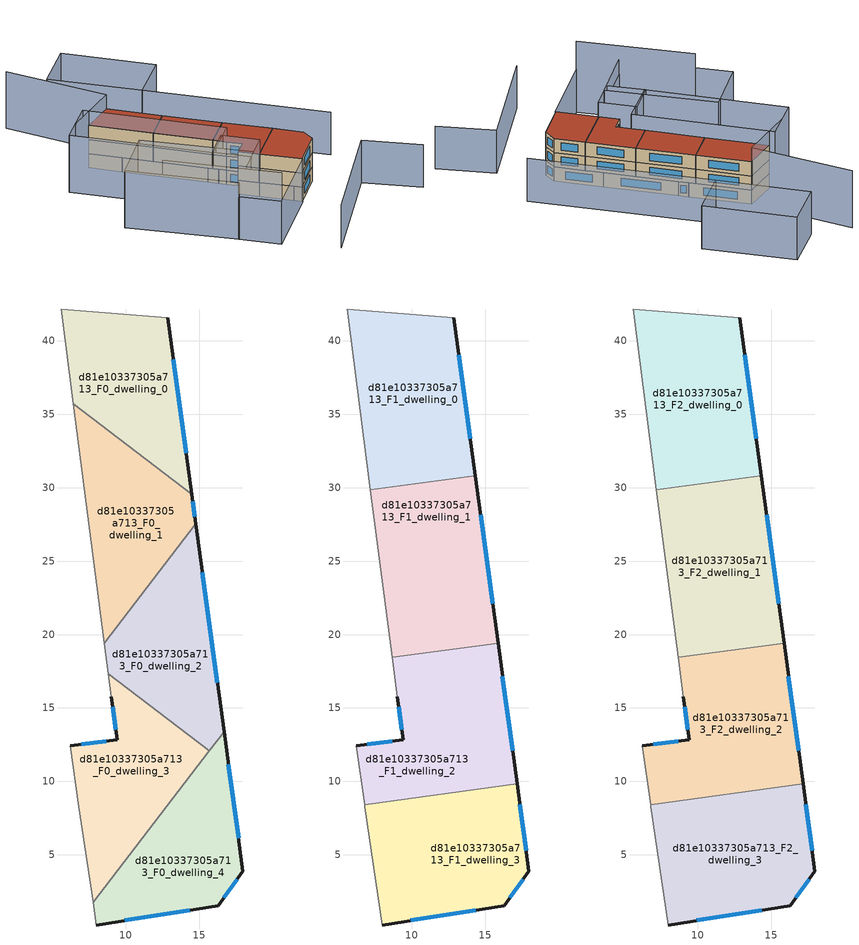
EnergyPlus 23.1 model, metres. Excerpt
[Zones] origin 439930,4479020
d81e10337305a713_F0_dwelling_0
 floor ground (EU_floor_Construction): 12.85,41.57 14.49,29.54 6.41,35.74 5.58,42.17 z0
 wall outside (EU_wall_Construction): 14.49,29.54 12.85,41.57 z0:3
 wall to d81e10337305a713_F0_dwelling_1 (EU_wall_Construction): 6.41,35.74 14.49,29.54 z0:3
 wall adiabatic (EU_wall_Construction): 12.85,41.57 5.58,42.17 6.41,35.74 z0:3
 window (EU_Window_Construction): 14.11,32.36 13.24,38.76 z0.7:2.3
d81e10337305a713_F0_dwelling_1
 floor ground (EU_floor_Construction): 14.49,29.54 14.76,27.54 8.53,19.41 6.41,35.74 z0
 wall outside (EU_wall_Construction): 14.76,27.54 14.49,29.54 z0:3
 wall to d81e10337305a713_F0_dwelling_2 (EU_wall_Construction): 8.53,19.41 14.76,27.54 z0:3
 wall adiabatic (EU_wall_Construction): 6.41,35.74 8.53,19.41 z0:3
 window (EU_Window_Construction): 14.7,28.01 14.55,29.07 z0.7:2.3
d81e10337305a713_F0_dwelling_2
 floor ground (EU_floor_Construction): 14.76,27.54 16.68,13.39 15.67,12.07 8.8,17.34 8.53,19.41 z0
 wall outside (EU_wall_Construction): 16.68,13.39 14.76,27.54 z0:3
 wall to d81e10337305a713_F0_dwelling_3 (EU_wall_Construction): 8.8,17.34 15.67,12.07 z0:3
 wall adiabatic (EU_wall_Construction): 8.53,19.41 8.8,17.34 z0:3
 wall to d81e10337305a713_F0_dwelling_4 (EU_wall_Construction): 15.67,12.07 16.68,13.39 z0:3
 window (EU_Window_Construction): 16.23,16.71 15.21,24.23 z0.7:2.3
d81e10337305a713_F0_dwelling_3
 floor ground (EU_floor_Construction): 15.67,12.07 7.76,1.75 6.79,8.28 6.22,12.42 9.41,12.85 9,15.76 8.8,17.34 z0
 wall outside (EU_wall_Construction): 9,15.76 9.41,12.85 6.22,12.42 z0:3
 wall adiabatic (EU_wall_Construction): 6.22,12.42 6.79,8.28 7.76,1.75 / 8.8,17.34 9,15.76 z0:3
 wall to d81e10337305a713_F0_dwelling_4 (EU_wall_Construction): 7.76,1.75 15.67,12.07 z0:3
 window (EU_Window_Construction): 8.66,12.75 6.97,12.52 / 9.1,15.08 9.32,13.53 z0.7:2.3
d81e10337305a713_F0_dwelling_4
 floor ground (EU_floor_Construction): 16.68,13.39 17.97,3.89 16.28,1.53 7.99,0.22 7.76,1.75 z0
 wall outside (EU_wall_Construction): 7.99,0.22 16.28,1.53 17.97,3.89 16.68,13.39 z0:3
 wall adiabatic (EU_wall_Construction): 7.76,1.75 7.99,0.22 z0:3
 window (EU_Window_Construction): 9.93,0.52 14.34,1.22 / 17.67,6.11 16.98,11.17 / 16.68,2.08 17.58,3.34 z0.7:2.3
d81e10337305a713_F1_dwelling_0
 floor to d81e10337305a713_F0_dwelling_0 (EU_floor_Construction): 12.85,41.57 14.31,30.83 13.04,30.66 6.41,35.73 5.58,42.17 z3
 floor to d81e10337305a713_F0_dwelling_1 (EU_floor_Construction): 13.04,30.66 7.17,29.86 6.41,35.73 z3
 wall outside (EU_wall_Construction): 14.31,30.83 12.85,41.57 z3:6
 wall to d81e10337305a713_F1_dwelling_1 (EU_wall_Construction): 7.17,29.86 14.31,30.83 z3:6
 wall adiabatic (EU_wall_Construction): 12.85,41.57 5.58,42.17 7.17,29.86 z3:6
 window (EU_Window_Construction): 13.97,33.35 13.2,39.06 z3.7:5.3
d81e10337305a713_F1_dwelling_1
 floor to d81e10337305a713_F0_dwelling_1 (EU_floor_Construction): 14.49,29.54 14.76,27.54 8.53,19.41 7.17,29.86 13.04,30.66 z3
 floor to d81e10337305a713_F0_dwelling_0 (EU_floor_Construction): 14.31,30.83 14.49,29.54 13.04,30.66 z3
 floor to d81e10337305a713_F0_dwelling_2 (EU_floor_Construction): 14.76,27.54 15.86,19.42 8.66,18.44 8.53,19.41 z3
 wall outside (EU_wall_Construction): 15.86,19.42 14.31,30.83 z3:6
 wall to d81e10337305a713_F1_dwelling_2 (EU_wall_Construction): 8.66,18.44 15.86,19.42 z3:6
 wall adiabatic (EU_wall_Construction): 7.17,29.86 8.66,18.44 z3:6
 window (EU_Window_Construction): 15.5,22.09 14.68,28.16 z3.7:5.3
d81e10337305a713_F1_dwelling_2
 floor to d81e10337305a713_F0_dwelling_2 (EU_floor_Construction): 15.86,19.42 16.68,13.39 15.67,12.07 8.8,17.34 8.66,18.44 z3
 floor to d81e10337305a713_F0_dwelling_3 (EU_floor_Construction): 15.67,12.07 13.58,9.35 6.77,8.42 6.22,12.42 9.41,12.85 9,15.76 8.8,17.34 z3
 floor to d81e10337305a713_F0_dwelling_4 (EU_floor_Construction): 16.68,13.39 17.16,9.83 13.58,9.35 z3
 wall outside (EU_wall_Construction): 17.16,9.83 15.86,19.42 / 9,15.76 9.41,12.85 6.22,12.42 z3:6
 wall adiabatic (EU_wall_Construction): 8.66,18.44 9,15.76 / 6.22,12.42 6.77,8.42 z3:6
 wall to d81e10337305a713_F1_dwelling_3 (EU_wall_Construction): 6.77,8.42 17.16,9.83 z3:6
 window (EU_Window_Construction): 16.86,12.08 16.17,17.17 / 8.66,12.75 6.97,12.52 / 9.1,15.08 9.32,13.53 z3.7:5.3
d81e10337305a713_F1_dwelling_3
 floor to d81e10337305a713_F0_dwelling_3 (EU_floor_Construction): 13.58,9.35 7.76,1.76 6.79,8.28 6.77,8.42 z3
 floor to d81e10337305a713_F0_dwelling_4 (EU_floor_Construction): 17.16,9.83 17.97,3.89 16.28,1.53 7.99,0.22 7.76,1.76 13.58,9.35 z3
 wall outside (EU_wall_Construction): 7.99,0.22 16.28,1.53 17.97,3.89 17.16,9.83 z3:6
 wall adiabatic (EU_wall_Construction): 6.77,8.42 6.79,8.28 7.99,0.22 z3:6
 window (EU_Window_Construction): 17.78,5.28 17.35,8.44 / 16.68,2.08 17.58,3.34 / 9.93,0.52 14.34,1.22 z3.7:5.3
d81e10337305a713_F2_dwelling_0
 floor to d81e10337305a713_F1_dwelling_0 (EU_floor_Construction): 12.85,41.57 14.31,30.83 7.17,29.86 5.58,42.17 z6
 wall outside (EU_wall_Construction): 14.31,30.83 12.85,41.57 z6:9
 wall to d81e10337305a713_F2_dwelling_1 (EU_wall_Construction): 7.17,29.86 14.31,30.83 z6:9
 wall adiabatic (EU_wall_Construction): 12.85,41.57 5.58,42.17 7.17,29.86 z6:9
 window (EU_Window_Construction): 13.97,33.35 13.2,39.06 z6.7:8.3
 roof outside (EU_roof_Construction): 14.31,30.83 12.85,41.57 5.58,42.17 7.17,29.86 z9
d81e10337305a713_F2_dwelling_1
 floor to d81e10337305a713_F1_dwelling_1 (EU_floor_Construction): 14.31,30.83 15.86,19.42 8.66,18.44 7.17,29.86 z6
 wall outside (EU_wall_Construction): 15.86,19.42 14.31,30.83 z6:9
 wall to d81e10337305a713_F2_dwelling_2 (EU_wall_Construction): 8.66,18.44 15.86,19.42 z6:9
 wall adiabatic (EU_wall_Construction): 7.17,29.86 8.66,18.44 z6:9
 window (EU_Window_Construction): 15.5,22.09 14.68,28.16 z6.7:8.3
 roof outside (EU_roof_Construction): 15.86,19.42 14.31,30.83 7.17,29.86 8.66,18.44 z9
d81e10337305a713_F2_dwelling_2
 floor to d81e10337305a713_F1_dwelling_2 (EU_floor_Construction): 15.86,19.42 17.16,9.83 6.77,8.42 6.22,12.42 9.41,12.85 9,15.76 8.66,18.44 z6
 wall outside (EU_wall_Construction): 17.16,9.83 15.86,19.42 / 9,15.76 9.41,12.85 6.22,12.42 z6:9
 wall adiabatic (EU_wall_Construction): 8.66,18.44 9,15.76 / 6.22,12.42 6.77,8.42 z6:9
 wall to d81e10337305a713_F2_dwelling_3 (EU_wall_Construction): 6.77,8.42 17.16,9.83 z6:9
 window (EU_Window_Construction): 16.86,12.08 16.17,17.17 / 8.66,12.75 6.97,12.52 / 9.1,15.08 9.32,13.53 z6.7:8.3
 roof outside (EU_roof_Construction): 17.16,9.83 15.86,19.42 8.66,18.44 9,15.76 9.41,12.85 6.22,12.42 6.77,8.42 z9
d81e10337305a713_F2_dwelling_3
 floor to d81e10337305a713_F1_dwelling_3 (EU_floor_Construction): 17.16,9.83 17.97,3.89 16.28,1.53 7.99,0.22 6.79,8.28 6.77,8.42 z6
 wall outside (EU_wall_Construction): 7.99,0.22 16.28,1.53 17.97,3.89 17.16,9.83 z6:9
 wall adiabatic (EU_wall_Construction): 6.77,8.42 6.79,8.28 7.99,0.22 z6:9
 window (EU_Window_Construction): 17.78,5.28 17.35,8.44 / 16.68,2.08 17.58,3.34 / 9.93,0.52 14.34,1.22 z6.7:8.3
 roof outside (EU_roof_Construction): 16.28,1.53 17.97,3.89 17.16,9.83 6.77,8.42 6.79,8.28 7.99,0.22 z9
shading: 27.17,2.15 22.2,38.09 / -6.3,-13.3 18.94,-7.23 / 18.94,-7.23 21.67,-18.55 / 22.21,38.02 19.74,56.23 / 19.74,56.23 30.16,57.64 / 30.16,57.64 32.63,39.44 / 32.63,39.44 22.21,38.02 / -10.38,5.66 6.79,8.29 / 6.79,8.29 8.04,0.13 / 8.04,0.13 -9.13,-2.5 / -9.13,-2.5 -10.38,5.66 z0:9; -12.72,20 -9.03,-2.49 z0:15; 14.46,62.31 12.86,41.57 / 12.86,41.57 0.11,42.56 / 0.02,7.25 -1.07,14.68 / -1.07,14.68 5.76,15.68 / 5.76,15.68 6.85,8.26 / 6.85,8.26 0.02,7.25 / -10.36,5.57 -13.91,27.12 / -13.91,27.12 -1.59,29.14 / -1.59,29.14 1.96,7.59 / 1.96,7.59 -10.36,5.57 / 5.43,43.28 9,15.76 / 9,15.76 -1.07,14.45 / -1.07,14.45 -4.64,41.97 / -4.64,41.97 5.43,43.28 z0:12
[Building]
EU S2 Campaign: North Axis=0; Terrain=City; Solar Distribution=FullExterior
[Site:Location]
Madrid: Latitude=40.5; Longitude=-3.5; Time Zone=1; Elevation=609
[SizingPeriod:WeatherFileDays]
AnnualSizingPeriod: Begin Month=1; Begin Day of Month=1; End Month=12; End Day of Month=31; Day of Week for Start Day=Monday; Use Weather File Daylight Saving Period=No; Use Weather File Rain and Snow Indicators=No
[MATERIAL]
EU_InternalMass_Material: Roughness=MediumRough; Thickness=0.1; Conductivity=1; Density=1800; Specific Heat=900; Thermal Absorptance=0.9; Solar Absorptance=0.7; Visible Absorptance=0.7
[MATERIAL:NOMASS] Roughness=MediumRough; Thermal Absorptance=0.9; Solar Absorptance=0.7; Visible Absorptance=0.7
Name | Thermal Resistance
EU_wall_NoMass | 0.419739
EU_roof_NoMass | 0.352165
EU_floor_NoMass | 0.608284
[WINDOWMATERIAL:SIMPLEGLAZINGSYSTEM]
EU_Window_SimpleGlazing: UFactor=4.8352; Solar Heat Gain Coefficient=0.85; Visible Transmittance=0.85
[CONSTRUCTION]
EU_wall_Construction: EU_wall_NoMass
EU_roof_Construction: EU_roof_NoMass
EU_floor_Construction: EU_floor_NoMass
EU_InternalMass_Construction: EU_InternalMass_Material
EU_Window_Construction: EU_Window_SimpleGlazing
[ZONE] Type=1; Multiplier=1; Ceiling Height=autocalculate; Floor Area=autocalculate; Part of Total Floor Area=Yes
Name | Volume
d81e10337305a713_F0_dwelling_0 | 200.107
d81e10337305a713_F1_dwelling_0; d81e10337305a713_F2_dwelling_0 | 250.129
d81e10337305a713_F0_dwelling_1 | 200.124
d81e10337305a713_F1_dwelling_1; d81e10337305a713_F2_dwelling_1; d81e10337305a713_F1_dwelling_3; d81e10337305a713_F2_dwelling_3 | 250.126
d81e10337305a713_F0_dwelling_2 | 200.145
d81e10337305a713_F1_dwelling_2; d81e10337305a713_F2_dwelling_2 | 250.143
d81e10337305a713_F0_dwelling_3 | 200.105
d81e10337305a713_F0_dwelling_4 | 200.102
[INTERNALMASS] Construction=EU_InternalMass_Construction
Name | Zone or ZoneList | Surface Area
d81e10337305a713_F0_dwelling_0_EU_InternalMass | d81e10337305a713_F0_dwelling_0 | 66.7035
d81e10337305a713_F0_dwelling_1_EU_InternalMass | d81e10337305a713_F0_dwelling_1 | 66.7078
d81e10337305a713_F0_dwelling_2_EU_InternalMass | d81e10337305a713_F0_dwelling_2 | 66.7025
d81e10337305a713_F0_dwelling_3_EU_InternalMass | d81e10337305a713_F0_dwelling_3 | 66.7014
d81e10337305a713_F0_dwelling_4_EU_InternalMass | d81e10337305a713_F0_dwelling_4 | 66.7062
d81e10337305a713_F1_dwelling_0_EU_InternalMass | d81e10337305a713_F1_dwelling_0 | 83.3763
d81e10337305a713_F1_dwelling_1_EU_InternalMass | d81e10337305a713_F1_dwelling_1 | 83.3754
d81e10337305a713_F1_dwelling_2_EU_InternalMass | d81e10337305a713_F1_dwelling_2 | 83.3859
d81e10337305a713_F1_dwelling_3_EU_InternalMass | d81e10337305a713_F1_dwelling_3 | 83.3755
d81e10337305a713_F2_dwelling_0_EU_InternalMass | d81e10337305a713_F2_dwelling_0 | 83.3763
d81e10337305a713_F2_dwelling_1_EU_InternalMass | d81e10337305a713_F2_dwelling_1 | 83.3754
d81e10337305a713_F2_dwelling_2_EU_InternalMass | d81e10337305a713_F2_dwelling_2 | 83.3859
d81e10337305a713_F2_dwelling_3_EU_InternalMass | d81e10337305a713_F2_dwelling_3 | 83.3755
[OTHEREQUIPMENT] Fuel Type=Electricity; Design Level Calculation Method=Watts/Area; Power per Zone Floor Area=1; Fraction Latent=0; Fraction Radiant=0; Fraction Lost=0; Carbon Dioxide Generation Rate=0; EndUse Subcategory=EU_Step8_InternalGains
Name | Zone or ZoneList or Space or SpaceList | Schedule
EU_Step8_InternalGain_d81e10337305a713_F0_dwelling_0_f000 | d81e10337305a713_F0_dwelling_0 | EU_Step8_GainSchedule_d81e10337305a713_F0_dwelling_0_f000
EU_Step8_InternalGain_d81e10337305a713_F0_dwelling_1_f000 | d81e10337305a713_F0_dwelling_1 | EU_Step8_GainSchedule_d81e10337305a713_F0_dwelling_1_f000
EU_Step8_InternalGain_d81e10337305a713_F0_dwelling_2_f000 | d81e10337305a713_F0_dwelling_2 | EU_Step8_GainSchedule_d81e10337305a713_F0_dwelling_2_f000
EU_Step8_InternalGain_d81e10337305a713_F0_dwelling_3_f000 | d81e10337305a713_F0_dwelling_3 | EU_Step8_GainSchedule_d81e10337305a713_F0_dwelling_3_f000
EU_Step8_InternalGain_d81e10337305a713_F0_dwelling_4_f000 | d81e10337305a713_F0_dwelling_4 | EU_Step8_GainSchedule_d81e10337305a713_F0_dwelling_4_f000
EU_Step8_InternalGain_d81e10337305a713_F1_dwelling_0_f000 | d81e10337305a713_F1_dwelling_0 | EU_Step8_GainSchedule_d81e10337305a713_F1_dwelling_0_f000
EU_Step8_InternalGain_d81e10337305a713_F1_dwelling_1_f000 | d81e10337305a713_F1_dwelling_1 | EU_Step8_GainSchedule_d81e10337305a713_F1_dwelling_1_f000
EU_Step8_InternalGain_d81e10337305a713_F1_dwelling_2_f000 | d81e10337305a713_F1_dwelling_2 | EU_Step8_GainSchedule_d81e10337305a713_F1_dwelling_2_f000
EU_Step8_InternalGain_d81e10337305a713_F1_dwelling_3_f000 | d81e10337305a713_F1_dwelling_3 | EU_Step8_GainSchedule_d81e10337305a713_F1_dwelling_3_f000
EU_Step8_InternalGain_d81e10337305a713_F2_dwelling_0_f000 | d81e10337305a713_F2_dwelling_0 | EU_Step8_GainSchedule_d81e10337305a713_F2_dwelling_0_f000
EU_Step8_InternalGain_d81e10337305a713_F2_dwelling_1_f000 | d81e10337305a713_F2_dwelling_1 | EU_Step8_GainSchedule_d81e10337305a713_F2_dwelling_1_f000
EU_Step8_InternalGain_d81e10337305a713_F2_dwelling_2_f000 | d81e10337305a713_F2_dwelling_2 | EU_Step8_GainSchedule_d81e10337305a713_F2_dwelling_2_f000
EU_Step8_InternalGain_d81e10337305a713_F2_dwelling_3_f000 | d81e10337305a713_F2_dwelling_3 | EU_Step8_GainSchedule_d81e10337305a713_F2_dwelling_3_f000
[ZONEVENTILATION:DESIGNFLOWRATE] Schedule=EU_AlwaysOn; Design Flow Rate Calculation Method=AirChanges/Hour; Air Changes per Hour=0.703302; Ventilation Type=Natural; Fan Pressure Rise=0; Fan Total Efficiency=1; Constant Term Coefficient=1; Temperature Term Coefficient=0; Velocity Term Coefficient=0; Velocity Squared Term Coefficient=0; Minimum Indoor Temperature=-100; Maximum Indoor Temperature=100; Delta Temperature=-100; Minimum Outdoor Temperature=-100; Maximum Outdoor Temperature=100; Maximum Wind Speed=40
Name | Zone or ZoneList or Space or SpaceList
EU_ConstantAir_d81e10337305a713_F0_dwelling_0 | d81e10337305a713_F0_dwelling_0
EU_ConstantAir_d81e10337305a713_F0_dwelling_1 | d81e10337305a713_F0_dwelling_1
EU_ConstantAir_d81e10337305a713_F0_dwelling_2 | d81e10337305a713_F0_dwelling_2
EU_ConstantAir_d81e10337305a713_F0_dwelling_3 | d81e10337305a713_F0_dwelling_3
EU_ConstantAir_d81e10337305a713_F0_dwelling_4 | d81e10337305a713_F0_dwelling_4
EU_ConstantAir_d81e10337305a713_F1_dwelling_0 | d81e10337305a713_F1_dwelling_0
EU_ConstantAir_d81e10337305a713_F1_dwelling_1 | d81e10337305a713_F1_dwelling_1
EU_ConstantAir_d81e10337305a713_F1_dwelling_2 | d81e10337305a713_F1_dwelling_2
EU_ConstantAir_d81e10337305a713_F1_dwelling_3 | d81e10337305a713_F1_dwelling_3
EU_ConstantAir_d81e10337305a713_F2_dwelling_0 | d81e10337305a713_F2_dwelling_0
EU_ConstantAir_d81e10337305a713_F2_dwelling_1 | d81e10337305a713_F2_dwelling_1
EU_ConstantAir_d81e10337305a713_F2_dwelling_2 | d81e10337305a713_F2_dwelling_2
EU_ConstantAir_d81e10337305a713_F2_dwelling_3 | d81e10337305a713_F2_dwelling_3
[HVACTEMPLATE:THERMOSTAT] Constant Heating Setpoint=20; Constant Cooling Setpoint=50
EU_HeatOnly_d81e10337305a713_F0_dwelling_0; EU_HeatOnly_d81e10337305a713_F0_dwelling_1; EU_HeatOnly_d81e10337305a713_F0_dwelling_2; EU_HeatOnly_d81e10337305a713_F0_dwelling_3; EU_HeatOnly_d81e10337305a713_F0_dwelling_4; EU_HeatOnly_d81e10337305a713_F1_dwelling_0; EU_HeatOnly_d81e10337305a713_F1_dwelling_1; EU_HeatOnly_d81e10337305a713_F1_dwelling_2; EU_HeatOnly_d81e10337305a713_F1_dwelling_3; EU_HeatOnly_d81e10337305a713_F2_dwelling_0; EU_HeatOnly_d81e10337305a713_F2_dwelling_1; EU_HeatOnly_d81e10337305a713_F2_dwelling_2; EU_HeatOnly_d81e10337305a713_F2_dwelling_3
[HVACTEMPLATE:ZONE:IDEALLOADSAIRSYSTEM] System Availability Schedule=EU_AlwaysOn; Maximum Heating Supply Air Temperature=50; Minimum Cooling Supply Air Temperature=13; Maximum Heating Supply Air Humidity Ratio=0.0156; Minimum Cooling Supply Air Humidity Ratio=0.0077; Heating Limit=NoLimit; Cooling Limit=NoLimit; Heating Availability Schedule=EU_AlwaysOn; Cooling Availability Schedule=EU_CoolingOff; Dehumidification Control Type=ConstantSensibleHeatRatio; Cooling Sensible Heat Ratio=0.7; Dehumidification Setpoint=60; Humidification Control Type=None; Humidification Setpoint=30; Outdoor Air Method=None; Outdoor Air Flow Rate per Person=0.00944; Outdoor Air Flow Rate per Zone Floor Area=0; Outdoor Air Flow Rate per Zone=0; Demand Controlled Ventilation Type=None; Outdoor Air Economizer Type=NoEconomizer; Heat Recovery Type=None; Sensible Heat Recovery Effectiveness=0.7; Latent Heat Recovery Effectiveness=0.65
Name | Template Thermostat
d81e10337305a713_F0_dwelling_0 | EU_HeatOnly_d81e10337305a713_F0_dwelling_0
d81e10337305a713_F0_dwelling_1 | EU_HeatOnly_d81e10337305a713_F0_dwelling_1
d81e10337305a713_F0_dwelling_2 | EU_HeatOnly_d81e10337305a713_F0_dwelling_2
d81e10337305a713_F0_dwelling_3 | EU_HeatOnly_d81e10337305a713_F0_dwelling_3
d81e10337305a713_F0_dwelling_4 | EU_HeatOnly_d81e10337305a713_F0_dwelling_4
d81e10337305a713_F1_dwelling_0 | EU_HeatOnly_d81e10337305a713_F1_dwelling_0
d81e10337305a713_F1_dwelling_1 | EU_HeatOnly_d81e10337305a713_F1_dwelling_1
d81e10337305a713_F1_dwelling_2 | EU_HeatOnly_d81e10337305a713_F1_dwelling_2
d81e10337305a713_F1_dwelling_3 | EU_HeatOnly_d81e10337305a713_F1_dwelling_3
d81e10337305a713_F2_dwelling_0 | EU_HeatOnly_d81e10337305a713_F2_dwelling_0
d81e10337305a713_F2_dwelling_1 | EU_HeatOnly_d81e10337305a713_F2_dwelling_1
d81e10337305a713_F2_dwelling_2 | EU_HeatOnly_d81e10337305a713_F2_dwelling_2
d81e10337305a713_F2_dwelling_3 | EU_HeatOnly_d81e10337305a713_F2_dwelling_3
[SIZING:ZONE] Zone Cooling Design Supply Air Temperature Input Method=SupplyAirTemperature; Zone Cooling Design Supply Air Temperature=13; Zone Heating Design Supply Air Temperature Input Method=SupplyAirTemperature; Zone Heating Design Supply Air Temperature=50; Zone Cooling Design Supply Air Humidity Ratio=0.008; Zone Heating Design Supply Air Humidity Ratio=0.008; Cooling Design Air Flow Method=DesignDay; Cooling Design Air Flow Rate=0; Cooling Minimum Air Flow per Zone Floor Area=0.000762; Cooling Minimum Air Flow=0; Cooling Minimum Air Flow Fraction=0.2; Heating Design Air Flow Method=DesignDay; Heating Design Air Flow Rate=0; Heating Maximum Air Flow per Zone Floor Area=0.002032; Heating Maximum Air Flow=0.141576; Heating Maximum Air Flow Fraction=0.3; Account for Dedicated Outdoor Air System=No; Dedicated Outdoor Air System Control Strategy=NeutralSupplyAir; Dedicated Outdoor Air Low Setpoint Temperature for Design=autosize; Dedicated Outdoor Air High Setpoint Temperature for Design=autosize; Zone Load Sizing Method=Sensible Load Only No Latent Load; Zone Latent Cooling Design Supply Air Humidity Ratio Input Method=HumidityRatioDifference; Zone Cooling Design Supply Air Humidity Ratio Difference=0.005; Zone Latent Heating Design Supply Air Humidity Ratio Input Method=HumidityRatioDifference; Zone Humidification Design Supply Air Humidity Ratio Difference=0.005
d81e10337305a713_F0_dwelling_0; d81e10337305a713_F0_dwelling_1; d81e10337305a713_F0_dwelling_2; d81e10337305a713_F0_dwelling_3; d81e10337305a713_F0_dwelling_4; d81e10337305a713_F1_dwelling_0; d81e10337305a713_F1_dwelling_1; d81e10337305a713_F1_dwelling_2; d81e10337305a713_F1_dwelling_3; d81e10337305a713_F2_dwelling_0; d81e10337305a713_F2_dwelling_1; d81e10337305a713_F2_dwelling_2; d81e10337305a713_F2_dwelling_3
[SCHEDULE:CONSTANT]
Name | Hourly Value
EU_AlwaysOn | 1
EU_CoolingOff | 0
[SCHEDULE:FILE] Column Number=1; Rows to Skip at Top=0; Number of Hours of Data=8760; Column Separator=Comma; Interpolate to Timestep=No; Minutes per Item=60; Adjust Schedule for Daylight Savings=Yes
Name | File
EU_Step8_GainSchedule_d81e10337305a713_F0_dwelling_0_f000 | ../../schedules/d81e10337305a713/d81e10337305a713_F0_dwelling_0_f000_gain.csv
EU_Step8_GainSchedule_d81e10337305a713_F0_dwelling_1_f000 | ../../schedules/d81e10337305a713/d81e10337305a713_F0_dwelling_1_f000_gain.csv
EU_Step8_GainSchedule_d81e10337305a713_F0_dwelling_2_f000 | ../../schedules/d81e10337305a713/d81e10337305a713_F0_dwelling_2_f000_gain.csv
EU_Step8_GainSchedule_d81e10337305a713_F0_dwelling_3_f000 | ../../schedules/d81e10337305a713/d81e10337305a713_F0_dwelling_3_f000_gain.csv
EU_Step8_GainSchedule_d81e10337305a713_F0_dwelling_4_f000 | ../../schedules/d81e10337305a713/d81e10337305a713_F0_dwelling_4_f000_gain.csv
EU_Step8_GainSchedule_d81e10337305a713_F1_dwelling_0_f000 | ../../schedules/d81e10337305a713/d81e10337305a713_F1_dwelling_0_f000_gain.csv
EU_Step8_GainSchedule_d81e10337305a713_F1_dwelling_1_f000 | ../../schedules/d81e10337305a713/d81e10337305a713_F1_dwelling_1_f000_gain.csv
EU_Step8_GainSchedule_d81e10337305a713_F1_dwelling_2_f000 | ../../schedules/d81e10337305a713/d81e10337305a713_F1_dwelling_2_f000_gain.csv
EU_Step8_GainSchedule_d81e10337305a713_F1_dwelling_3_f000 | ../../schedules/d81e10337305a713/d81e10337305a713_F1_dwelling_3_f000_gain.csv
EU_Step8_GainSchedule_d81e10337305a713_F2_dwelling_0_f000 | ../../schedules/d81e10337305a713/d81e10337305a713_F2_dwelling_0_f000_gain.csv
EU_Step8_GainSchedule_d81e10337305a713_F2_dwelling_1_f000 | ../../schedules/d81e10337305a713/d81e10337305a713_F2_dwelling_1_f000_gain.csv
EU_Step8_GainSchedule_d81e10337305a713_F2_dwelling_2_f000 | ../../schedules/d81e10337305a713/d81e10337305a713_F2_dwelling_2_f000_gain.csv
EU_Step8_GainSchedule_d81e10337305a713_F2_dwelling_3_f000 | ../../schedules/d81e10337305a713/d81e10337305a713_F2_dwelling_3_f000_gain.csv
